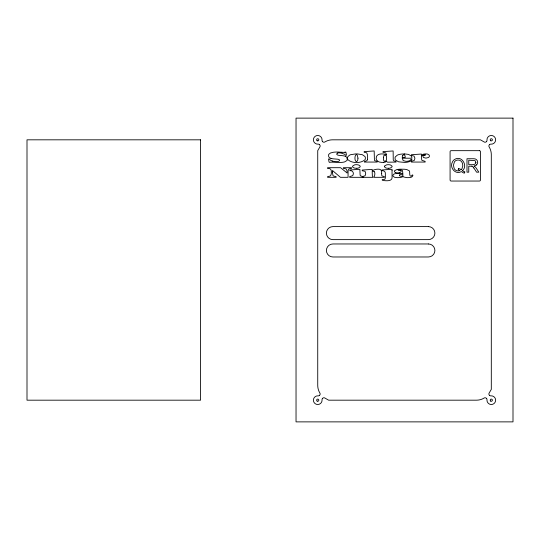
<?xml version="1.0" encoding="UTF-8"?>
<svg xmlns="http://www.w3.org/2000/svg" width="540" height="540" viewBox="0 0 540 540"><rect width="100%" height="100%" fill="white"/><g stroke="black" fill="none" stroke-linecap="round" stroke-linejoin="round"><path stroke-width="0.81" d="M381.665 173.326L381.598 171.632A4.064 4.064 0 0 0 381.483 171.173L381.112 170.323A2.234 2.234 0 0 0 380.484 169.688A2.869 2.869 0 0 0 379.289 169.256A9.524 9.524 0 0 0 378.054 169.182A11.178 11.178 0 0 0 375.01 169.594A21.02 21.02 0 0 0 372.188 170.606L372.188 169.378L362.192 170.053L362.192 170.755L364.844 171.275A1.593 1.593 0 0 1 365.202 171.639L365.62 173.043A6.885 6.885 0 0 1 365.641 173.792L365.459 174.886A2.153 2.153 0 0 1 364.858 175.804L362.637 176.587L360.605 175.865A1.897 1.897 0 0 1 360.119 175.136L359.87 169.304L349.873 169.978L349.873 170.681C352.424 170.134 354.2 172.854 352.998 175.048A2.504 2.504 0 0 1 352.499 175.743L349.63 176.614L349.63 177.316L373.046 177.316L373.046 176.749A1.458 1.458 0 0 1 372.728 176.465L372.492 176.087A2.214 2.214 0 0 1 372.337 175.608L372.188 171.416A4.246 4.246 0 0 1 372.762 171.268A2.261 2.261 0 0 1 374.078 171.329M458.622 168.46L458.19 169.756A5.798 5.798 0 0 1 459.952 170.525A4.597 4.597 0 0 1 458.271 170.876A5.447 5.447 0 0 1 457.657 170.863L457.191 170.795A4.246 4.246 0 0 1 455.004 169.648L454.842 169.479A4.28 4.28 0 0 1 454.154 168.48L453.546 165.78A10.361 10.361 0 0 1 453.56 164.801L454.41 161.946A3.902 3.902 0 0 1 454.856 161.386L455.018 161.224A4.354 4.354 0 0 1 457.427 160.07C460.438 159.476 462.949 162.358 462.726 165.24A9.734 9.734 0 0 1 462.706 166.138L461.99 168.71A4.266 4.266 0 0 1 461.16 169.742M464.819 171.983L464.299 173.219A10.625 10.625 0 0 1 461.423 171.551C455.443 175.25 449.111 167.407 452.513 161.831A5.792 5.792 0 0 1 454.619 159.442C461.632 154.892 468.146 165.645 462.537 170.734M384.541 166.138L386.37 164.936A6.507 6.507 0 0 1 387.524 164.727L388.024 164.693A8.917 8.917 0 0 1 388.807 164.7L389.779 164.828A5.65 5.65 0 0 1 390.636 165.065L392.033 166.144A0.945 0.945 0 0 1 392.094 166.624A0.918 0.918 0 0 1 392.033 166.86L390.44 168.001A5.852 5.852 0 0 1 389.779 168.169L388.807 168.291M402.631 155.594L402.246 156.897A6.817 6.817 0 0 0 402.212 157.369L405.23 157.369A6.224 6.224 0 0 0 405.189 156.6L405.115 156.215A3.74 3.74 0 0 0 405.027 155.878L404.784 155.351A1.195 1.195 0 0 0 404.399 154.973A1.067 1.067 0 0 0 403.853 154.832M362.192 177.316L362.637 176.587L363.096 177.316M337.216 153.185L336.731 154.224A0.884 0.884 0 0 0 336.913 154.555L337.554 154.987A3.038 3.038 0 0 0 337.932 155.115A7.493 7.493 0 0 0 338.999 155.331L342.029 155.635A19.697 19.697 0 0 1 343.609 155.844A8.91 8.91 0 0 1 345.506 156.384M423.434 154.244L421.389 155.149L421.389 154.049L411.386 154.717L411.386 155.419L414.032 156.073L414.828 157.862A5.461 5.461 0 0 1 414.821 158.686L414.531 159.874A2.025 2.025 0 0 1 414.113 160.481L411.386 161.359L411.386 162.061L425.162 162.061L425.162 161.359L422.064 160.38A2.005 2.005 0 0 1 421.733 159.914L421.389 155.979A6.71 6.71 0 0 1 423.225 155.183L425.52 154.94A4.712 4.712 0 0 0 424.298 155.122L423.738 155.338A2.396 2.396 0 0 0 423.279 155.635L423.104 155.817A1.067 1.067 0 0 0 422.901 156.256L423.367 157.397L425.378 158.031A8.208 8.208 0 0 0 426.256 158.051L428.416 157.498A2.734 2.734 0 0 0 428.909 157.133L429.273 156.641A1.276 1.276 0 0 0 429.394 156.087L429.34 155.614A1.681 1.681 0 0 0 429.057 155.007L427.734 154.163A5.123 5.123 0 0 0 427.052 154.008L426.256 153.934A9.538 9.538 0 0 0 425.81 153.92A9.275 9.275 0 0 0 423.434 154.244M384.986 162.041L384.541 162.155A9.599 9.599 0 0 1 383.65 162.297M344.939 152.226L345.803 152.024L345.944 152.401A5.245 5.245 0 0 1 346.025 152.698A10.969 10.969 0 0 1 346.201 153.63A11.313 11.313 0 0 1 346.322 154.568A7.79 7.79 0 0 1 346.37 155.27L345.526 155.27L344.912 154.514A4.799 4.799 0 0 0 344.453 154.197L341.192 153.077A13.581 13.581 0 0 0 338.722 152.867A3.888 3.888 0 0 0 337.851 152.948A2.288 2.288 0 0 0 337.216 153.178M383.65 162.297L383.022 162.358A18.259 18.259 0 0 1 381.8 162.392L379.492 162.067A5.812 5.812 0 0 1 378.52 161.663L377.244 160.724A4.178 4.178 0 0 1 376.697 160.029L376.434 159.523A3.402 3.402 0 0 1 376.171 158.45L376.495 156.485A3.767 3.767 0 0 1 377.818 154.96A5.279 5.279 0 0 1 378.877 154.413L379.6 154.184A8.66 8.66 0 0 1 381.753 153.927A17.388 17.388 0 0 1 383.083 153.968L383.319 153.988A8.168 8.168 0 0 1 385.256 154.379A6.21 6.21 0 0 1 386.438 154.953L386.438 154.791M356.886 168.291L357.858 168.169A5.839 5.839 0 0 0 358.519 168.001L360.113 166.86A0.945 0.945 0 0 0 360.113 166.144L359.795 165.699A2.592 2.592 0 0 0 359.404 165.402L358.715 165.065A5.643 5.643 0 0 0 357.858 164.828L356.886 164.7A8.917 8.917 0 0 0 356.103 164.693L355.361 164.747A6.325 6.325 0 0 0 354.449 164.93L352.62 166.138A0.979 0.979 0 0 0 352.546 166.502A0.918 0.918 0 0 0 352.62 166.867L352.714 167.036A1.391 1.391 0 0 0 352.924 167.285L353.545 167.717A6.561 6.561 0 0 0 356.879 168.23M404.649 153.927L408.402 154.393L410.906 155.696A3.672 3.672 0 0 1 411.386 156.263A3.024 3.024 0 0 1 411.716 156.917L411.932 158.207L402.219 158.207L403.205 160.616L405.945 161.318A12.359 12.359 0 0 0 407.72 161.197A8.971 8.971 0 0 0 409.313 160.812L410.846 159.759A0.992 0.992 0 0 0 410.96 159.293L411.925 159.496A1.775 1.775 0 0 1 411.683 160.232L410.089 161.467L407.201 162.209A20.351 20.351 0 0 1 404.413 162.392L398.554 161.818L395.503 160.056A2.639 2.639 0 0 1 395.159 159.388L395.037 157.808A2.896 2.896 0 0 1 395.388 156.83L397.332 155.142A9.99 9.99 0 0 1 399.499 154.406A21.627 21.627 0 0 1 404.649 153.961M341.901 152.3L338.776 152.071A28.816 28.816 0 0 0 333.511 152.239L330.554 152.975L328.901 154.211A2.2 2.2 0 0 0 328.603 154.838L328.678 156.56A2.106 2.106 0 0 0 328.813 156.843A2.788 2.788 0 0 0 329.535 157.639A4.819 4.819 0 0 0 330.925 158.328M345.499 156.398L346.268 156.836A3.105 3.105 0 0 1 346.856 157.417L347.261 159.881A2.147 2.147 0 0 1 346.943 160.522L344.635 161.899A13.925 13.925 0 0 1 341.827 162.364A37.631 37.631 0 0 1 336.339 162.405L334.132 162.236A32.69 32.69 0 0 0 331.736 162.155L331.358 162.155A13.352 13.352 0 0 0 330.824 162.175A7.344 7.344 0 0 0 330.089 162.27A12.724 12.724 0 0 0 329.576 162.392L329.049 161.987A6.689 6.689 0 0 1 328.975 161.636A17.105 17.105 0 0 1 328.813 160.711A15.269 15.269 0 0 1 328.678 159.665L328.664 159.428A9.281 9.281 0 0 1 328.637 158.909L329.4 158.909A3.348 3.348 0 0 0 330.298 160.016L330.466 160.15A6.271 6.271 0 0 0 332.309 161.028M395.388 172.409L395.064 172.233A2.072 2.072 0 0 1 394.646 171.895L394.483 171.659A0.905 0.905 0 0 1 394.463 170.849L396.576 169.655A14.965 14.965 0 0 1 398.871 169.276A20.972 20.972 0 0 1 400.862 169.182L403.947 169.229A16.274 16.274 0 0 1 406.85 169.58L409.28 170.822A1.917 1.917 0 0 1 409.617 171.443L409.732 173.894A10.625 10.625 0 0 0 409.738 174.454L410.083 175.75A0.844 0.844 0 0 0 410.461 176.067A1.384 1.384 0 0 0 410.947 176.148L411.062 176.141A1.026 1.026 0 0 0 411.487 176C412.263 174.116 413.755 174.926 412.25 176.587A2.768 2.768 0 0 1 411.358 177.16A5.981 5.981 0 0 1 409.637 177.559A21.202 21.202 0 0 1 406.85 177.626L403.657 176.978A1.85 1.85 0 0 1 403.205 176.479A4.813 4.813 0 0 1 402.401 176.904L402.017 177.053A9.545 9.545 0 0 1 401.213 177.275L401.031 177.316A16.274 16.274 0 0 1 398.972 177.586L398.695 177.613A27.054 27.054 0 0 1 397.15 177.647L394.578 177.282L393.093 176.243A1.208 1.208 0 0 1 392.958 175.824L393.005 175.21A1.458 1.458 0 0 1 393.356 174.582A2.369 2.369 0 0 1 393.694 174.285L394.106 174.035A3.503 3.503 0 0 1 394.585 173.84A6.534 6.534 0 0 1 395.935 173.563A14.783 14.783 0 0 1 397.69 173.448L402.138 173.583A17.024 17.024 0 0 1 402.881 173.65L402.502 170.654A1.424 1.424 0 0 0 402.118 170.303L400.734 169.925A7.817 7.817 0 0 0 400.052 169.898A32.866 32.866 0 0 0 398.007 169.952L399.83 170.174L401.038 170.937A0.871 0.871 0 0 1 401.159 171.383A0.959 0.959 0 0 1 401.132 171.619A0.898 0.898 0 0 1 401.045 171.835L399.83 172.625A4.806 4.806 0 0 1 399.256 172.76M374.072 171.362C375.557 172.942 374.659 175.689 373.95 177.316L384.426 177.316L384.426 176.614L382.057 175.952A1.451 1.451 0 0 1 381.794 175.48L381.713 175.136A9.038 9.038 0 0 1 381.672 173.333M473.87 167.981L476.591 172.172L478.825 172.172L476.489 168.514A9.369 9.369 0 0 0 475.025 166.718A4.907 4.907 0 0 0 473.938 166.077L476.273 165.26A3.186 3.186 0 0 0 476.8 164.815M386.438 154.784L385.817 152.948L383.636 152.334A13.817 13.817 0 0 0 382.982 152.321L382.982 151.625L393.134 150.957L393.248 159.989L393.957 160.947L396.05 161.372L396.05 162.074L387.639 162.189A0.702 0.702 0 0 1 387.403 162.149L387.018 161.885A2.12 2.12 0 0 1 386.566 161.183A3.881 3.881 0 0 1 385.911 161.663A3.078 3.078 0 0 1 385.715 161.77L385.607 161.818A5.083 5.083 0 0 1 384.986 162.041M319.64 395.199A1.735 1.735 0 0 0 319.896 393.073A14.823 14.823 0 0 1 317.736 385.364L317.729 150.626L319.896 146.927A1.735 1.735 0 0 0 319.64 144.801M319.491 395.354A1.735 1.735 0 0 1 318.107 395.854A4.34 4.34 0 0 0 313.396 400.052A4.34 4.34 0 0 0 317.858 404.514A4.34 4.34 0 0 0 322.056 399.803A1.735 1.735 0 0 1 322.556 398.425M322.711 398.27A1.735 1.735 0 0 1 324.837 398.014L328.624 400.181L476.489 400.181A14.823 14.823 0 0 0 484.198 398.014A1.735 1.735 0 0 1 486.324 398.27M486.479 398.425A1.735 1.735 0 0 1 486.979 399.803A4.34 4.34 0 0 0 491.177 404.514A4.34 4.34 0 0 0 495.639 400.052A4.34 4.34 0 0 0 490.928 395.854A1.735 1.735 0 0 1 489.55 395.354M489.395 395.199A1.735 1.735 0 0 1 489.139 393.073L491.306 389.374L491.306 154.636A14.823 14.823 0 0 0 489.139 146.927A1.735 1.735 0 0 1 489.395 144.801M489.55 144.646A1.735 1.735 0 0 1 490.928 144.146A4.34 4.34 0 0 0 495.639 139.948A4.34 4.34 0 0 0 491.177 135.486A4.34 4.34 0 0 0 486.979 140.197A1.735 1.735 0 0 1 486.479 141.575M486.324 141.73A1.735 1.735 0 0 1 484.198 141.986L480.458 139.833L332.546 139.82A14.823 14.823 0 0 0 324.837 141.986A1.735 1.735 0 0 1 322.711 141.73M322.556 141.575A1.735 1.735 0 0 1 322.056 140.197A4.34 4.34 0 0 0 317.858 135.486A4.34 4.34 0 0 0 313.396 139.948A4.34 4.34 0 0 0 318.107 144.146A1.735 1.735 0 0 1 319.491 144.646M471.818 166.259A5.292 5.292 0 0 0 470.988 166.219L468.761 166.205L468.761 172.172L466.985 172.172L466.985 158.733L472.939 158.733A11.853 11.853 0 0 1 474.694 158.841L475.551 159.05A3.49 3.49 0 0 1 476.685 164.693M471.92 166.084A4.819 4.819 0 0 1 473.796 168.021M458.615 168.487A6.723 6.723 0 0 1 461.18 169.722M464.812 172.004A11.191 11.191 0 0 1 462.55 170.721M332.309 161.035A10.409 10.409 0 0 0 333.976 161.393A16.193 16.193 0 0 0 335.995 161.521A21.364 21.364 0 0 0 336.676 161.514C338.202 162.155 341.267 160.07 338.56 159.374A9.531 9.531 0 0 0 337.291 159.172L334.112 158.909A19.44 19.44 0 0 1 332.458 158.692A11.617 11.617 0 0 1 330.919 158.335M344.939 152.26A12.758 12.758 0 0 1 341.908 152.253M402.745 155.432A1.384 1.384 0 0 1 403.893 154.805M388.8 168.23A6.561 6.561 0 0 1 385.445 167.758L384.541 166.867A0.918 0.918 0 0 1 384.534 166.158M399.256 172.76A8.606 8.606 0 0 1 397.71 172.874A5.413 5.413 0 0 1 395.381 172.422M392.04 170.633L392.054 177.957A3.267 3.267 0 0 1 391.932 178.396A2.936 2.936 0 0 1 391.379 179.361A3.085 3.085 0 0 1 390.521 180.036A5.306 5.306 0 0 1 388.82 180.596A11.759 11.759 0 0 1 386.856 180.751A20.891 20.891 0 0 1 384.433 180.617C383.528 180.779 381.139 180.056 382.61 179.496A12.278 12.278 0 0 0 382.982 179.53A7.931 7.931 0 0 0 383.63 179.557L384.689 179.287A1.424 1.424 0 0 0 385.034 178.902L385.276 178.227A7.601 7.601 0 0 0 385.391 176.816L385.324 172.935A3.51 3.51 0 0 0 385.202 172.476L385.155 172.328A2.308 2.308 0 0 0 384.251 171.214L383.683 170.944A3.706 3.706 0 0 0 383.177 170.795L381.949 170.681L381.949 169.978L392.04 169.304L392.04 170.633M332.309 172.064L332.978 175.48A2.18 2.18 0 0 0 333.625 176.067L336.137 176.614L336.137 177.316L327.571 177.316L327.571 176.614L330.095 176.06A2.187 2.187 0 0 0 330.743 175.466L331.317 173.765L331.29 170.795A5.123 5.123 0 0 0 331.142 170.188L330.521 169.142A2.417 2.417 0 0 0 329.67 168.662A4.144 4.144 0 0 0 328.806 168.467A10.449 10.449 0 0 0 327.571 168.399L327.571 167.697L340.578 167.697L347.139 173.029L346.99 170.539L346.262 169.142A2.093 2.093 0 0 0 345.883 168.865L343.325 168.399L343.325 167.697L351.52 167.697L351.52 168.399A9.848 9.848 0 0 0 350.312 168.46L349.056 168.899A1.64 1.64 0 0 0 348.705 169.222A2.14 2.14 0 0 0 348.361 169.864A3.335 3.335 0 0 0 348.28 170.093L348.219 170.343A5.69 5.69 0 0 0 348.131 170.917A12.866 12.866 0 0 0 348.07 172.341L348.064 177.316L340.423 177.316L332.478 170.498L332.309 172.064M357.986 158.159L357.676 160.326L356.879 161.501A0.817 0.817 0 0 1 356.083 161.507L355.361 160.576A4.84 4.84 0 0 1 355.09 159.631A8.033 8.033 0 0 1 355.07 156.836A4.968 4.968 0 0 1 355.361 155.722L355.765 155.041A1.141 1.141 0 0 1 355.982 154.838L356.056 154.791A0.844 0.844 0 0 1 356.9 154.798L357.028 154.899A1.762 1.762 0 0 1 357.237 155.122L357.986 158.159M475.895 162.398C475.733 165.787 470.536 164.383 468.761 164.666L468.761 160.218L474.917 160.623A1.863 1.863 0 0 1 475.2 160.832L475.895 162.398M383.42 157.417L383.407 157.761A13.973 13.973 0 0 0 383.454 159.381A4.084 4.084 0 0 0 383.65 160.326L384.041 160.92A0.851 0.851 0 0 0 384.453 161.109L384.615 161.116A2.403 2.403 0 0 0 385.682 160.886L385.796 160.819A1.883 1.883 0 0 0 386.438 160.225L386.438 155.918L384.386 155.102A0.736 0.736 0 0 0 384.014 155.277L383.42 157.417M347.537 157.896L347.598 158.848A2.835 2.835 0 0 0 347.963 159.759C352.303 163.478 360.518 163.559 364.925 159.827A2.815 2.815 0 0 0 365.324 158.929L365.324 157.39A2.849 2.849 0 0 0 364.925 156.478L362.34 154.703L357.453 153.927A30.166 30.166 0 0 0 355.489 153.927L350.608 154.703A8.249 8.249 0 0 0 349.704 155.088L348.017 156.478A2.849 2.849 0 0 0 347.618 157.39L347.537 157.896M399.553 175.169L399.89 176.006L400.781 176.256A10.793 10.793 0 0 0 401.767 176.202A3.436 3.436 0 0 0 402.192 176.135L402.914 175.655A3.773 3.773 0 0 1 402.881 175.163L402.881 174.366L401.598 174.346A9.632 9.632 0 0 0 400.707 174.38A2.417 2.417 0 0 0 400.066 174.515A0.999 0.999 0 0 0 399.836 174.656L399.553 175.169M367.47 159.293C367.673 161.501 364.446 160.718 364.392 162.061L377.183 162.061L377.183 161.359L374.909 160.751A1.633 1.633 0 0 1 374.429 160.13L374.166 150.957L364.169 151.625L364.169 152.321A8.087 8.087 0 0 1 365.324 152.388A3.146 3.146 0 0 1 366.228 152.638A2.005 2.005 0 0 1 366.876 153.144L367.544 155.169A20.378 20.378 0 0 1 367.544 158.49A7.918 7.918 0 0 1 367.47 159.293M513 118.125L296.035 118.125L296.035 421.875L513 421.875L513 118.125M200.57 139.82L27 139.82L27 400.181L200.57 400.181L200.57 139.82M479.385 150.667L451.15 150.667A1.067 1.067 0 0 0 450.083 151.74L450.083 179.975A1.067 1.067 0 0 0 451.15 181.042L479.385 181.042A1.067 1.067 0 0 0 480.458 179.975L480.458 151.74A1.067 1.067 0 0 0 479.385 150.667M428.382 226.604L332.917 226.604A6.507 6.507 0 0 0 326.41 233.118A6.507 6.507 0 0 0 332.917 239.625L428.382 239.625A6.507 6.507 0 0 0 434.896 233.118A6.507 6.507 0 0 0 428.382 226.604M428.382 243.965L332.917 243.965A6.507 6.507 0 0 0 326.41 250.472A6.507 6.507 0 0 0 332.917 256.979L428.382 256.979A6.507 6.507 0 0 0 434.896 250.472A6.507 6.507 0 0 0 428.382 243.965M490.759 401.119A1.087 1.087 0 0 0 492.386 400.181A1.087 1.087 0 0 0 490.759 399.242A1.087 1.087 0 0 0 490.759 401.119M317.189 401.119A1.087 1.087 0 0 0 318.816 400.181A1.087 1.087 0 0 0 317.189 399.242A1.087 1.087 0 0 0 317.189 401.119M317.189 140.758A1.087 1.087 0 0 0 318.816 139.82A1.087 1.087 0 0 0 317.189 138.881A1.087 1.087 0 0 0 317.189 140.758M490.759 140.758A1.087 1.087 0 0 0 492.386 139.82A1.087 1.087 0 0 0 490.759 138.881A1.087 1.087 0 0 0 490.759 140.758"/></g></svg>
